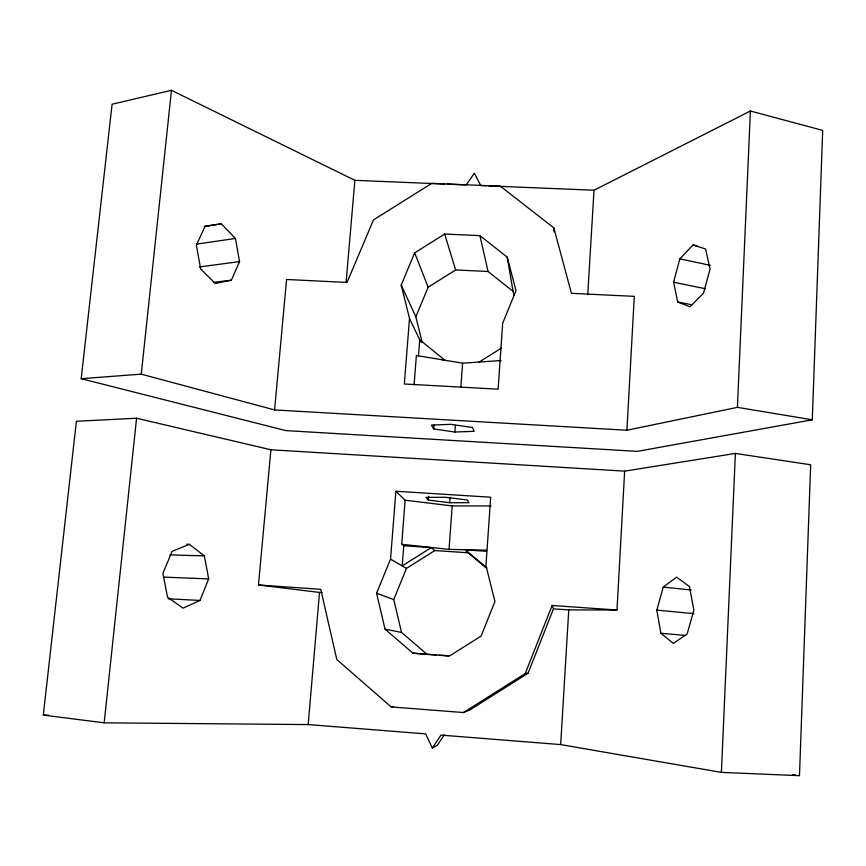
<?xml version="1.0" encoding="UTF-8"?>
<svg xmlns="http://www.w3.org/2000/svg" width="866" height="866" viewBox="0 0 866 866"><rect width="100%" height="100%" fill="white"/><g stroke="black" fill="none" stroke-linecap="round" stroke-linejoin="round"><path stroke-width="1.3" d="M444.778 184.047L354.865 180.312L171.468 90.324L112.093 104.212L81.188 378.691L285.867 430.608L637.333 451.359L812.286 419.804L822.7 130.398L750.4 111.01L594.011 190.239L488.781 185.876M721.4 772.385L735.386 453.438L810.663 464.771L799.48 775.676L721.4 772.385L560.67 744.587L440.956 735.104L432.34 748.04L425.715 733.892L308.188 724.571L104.18 722.818L43.3 715.1L76.392 421.266L136.579 418.235L270.906 449.768L624.646 471.136L735.386 453.438M81.188 378.691L141.266 374.155L274.576 409.932L626.908 430.24L737.41 407.345L750.4 111.01M616.982 610.021L552.118 605.496L553.471 608.83L568.767 609.902L616.982 610.021L624.646 471.136M626.908 430.24L634.302 296.367L571.43 293.314L553.839 227.888L500.375 186.212L431.755 183.365L373.473 219.921L347.039 282.424L286.581 279.491L274.576 409.932M560.67 744.587L568.767 609.902M587.722 294.797L594.011 190.239M449.714 502.713L469.08 502.681L467.315 499.996L445.525 497.3L425.931 497.387L428.356 500.104L449.714 502.713L450.103 497.333M454.877 432.015L474.157 431.322L472.49 427.49L450.894 424.329L431.398 425.109L433.714 428.962L454.877 432.015L455.364 425.39M425.812 654.285L412.93 653.159L385.034 629.138L376.58 593.232L390.544 559.144L395.892 491.249L405.126 500.223L401.705 544.303L449.032 549.39L452.204 505.928L491.098 505.928M460.874 386.907L462.596 363.179L501.1 360.516M428.356 500.104L428.648 496.207M433.714 428.962L434.018 424.957M414.089 384.915L416.384 355.504L462.596 363.179M401.705 544.303L403.762 545.742L402.192 565.899L431.246 547.615L434.819 550.549L468.105 552.768L486.616 568.291M418.43 356.511L419.729 339.786L445.221 360.494L442.515 360.353M409.499 318.515L404.335 383.995L498.123 389.191L502.67 323.256L515.995 290.63L507.227 257.159L479.948 235.628L444.669 234.047L414.662 252.872L401.207 285.055L409.499 318.515L420.8 342.016M308.188 724.571L319.522 592.431L258.458 584.972L270.906 449.768M346.086 282.63L354.865 180.312M104.18 722.818L136.579 418.235M141.266 374.155L171.468 90.324M692.984 244.991L705.595 248.975L710.055 269.077L703.473 293.271L689.942 306.77L677.667 301.963L673.596 282.219L679.842 258.858L692.984 244.991L696.913 245.847M656.818 610.129L663.226 587.116L676.606 577.167L689.412 586.509L693.893 610.227L687.128 634.031L673.337 643.406L660.888 633.273L656.818 610.129L693.872 613.648M258.458 584.972L320.745 589.324L336.798 659.502L391.172 706.927L463.44 712.534L525.229 673.575L552.118 605.496M463.44 712.534L469.599 710.098L528.054 673.25L553.471 608.83M189.362 544.346L172.118 551.361L162.905 573.303L167.495 597.053L183.007 608.17L199.992 600.441L208.684 578.899L204.354 555.864L189.362 544.346L186.699 544.281M436.518 655.097L427.1 654.393L401.543 632.429L393.749 599.586L406.479 568.388L434.819 550.549M422.218 342.481L415.842 316.815L428.15 287.22L455.657 269.943L488.034 271.48L513.073 291.344L514.079 295.198M221.274 223.807L205.026 226.383L196.365 245.208L200.706 269.066L215.331 283.485L231.352 280.183L239.536 261.608L235.433 238.464L221.274 223.807L204.246 226.437M444.323 734.833L437.395 745.236L432.34 748.04M466.244 184.934L474.341 173.189L480.684 185.541L486.086 185.757M478.725 362.334L501.555 347.991M391.172 706.927L393.673 706.396M196.69 244.093L235.433 238.464M199.472 266.923L239.536 261.608M213.945 282.327L231.352 280.183M525.229 673.575L528.054 673.25M43.3 715.1L48.68 715.175M449.032 549.39L486.703 550.191M169.877 554.911L204.354 555.864M163.609 577.092L208.684 578.899M447.451 184.155L464.901 184.88M168.101 598.785L199.992 600.441M395.892 491.249L490.676 497.203L485.967 565.574L494.93 601.491L481.106 636.077L449.703 655.865L412.93 653.159M468.105 552.768L465.378 549.899L486.497 551.274M403.762 545.742L431.246 547.615M319.522 592.431L322.217 592.615M439.214 655.291L448.62 655.984M660.888 633.273L684.876 635.373M663.226 587.116L691.057 589.973M405.126 500.223L452.204 505.928M792.834 774.594L795.497 775.027M737.41 407.345L812.286 419.804M677.667 301.963L692.021 304.81M385.034 629.138L401.543 632.429M673.596 282.219L705.303 288.703M679.842 258.858L710.272 265.321M376.58 593.232L393.749 599.586M390.544 559.144L406.479 568.388M465.378 549.899L486.649 567.739M401.207 285.055L415.842 316.815M414.662 252.872L428.15 287.22M444.669 234.047L455.657 269.943M479.948 235.628L488.034 271.48M507.227 257.159L513.073 291.344M553.839 227.888L554.056 231.893"/></g></svg>
